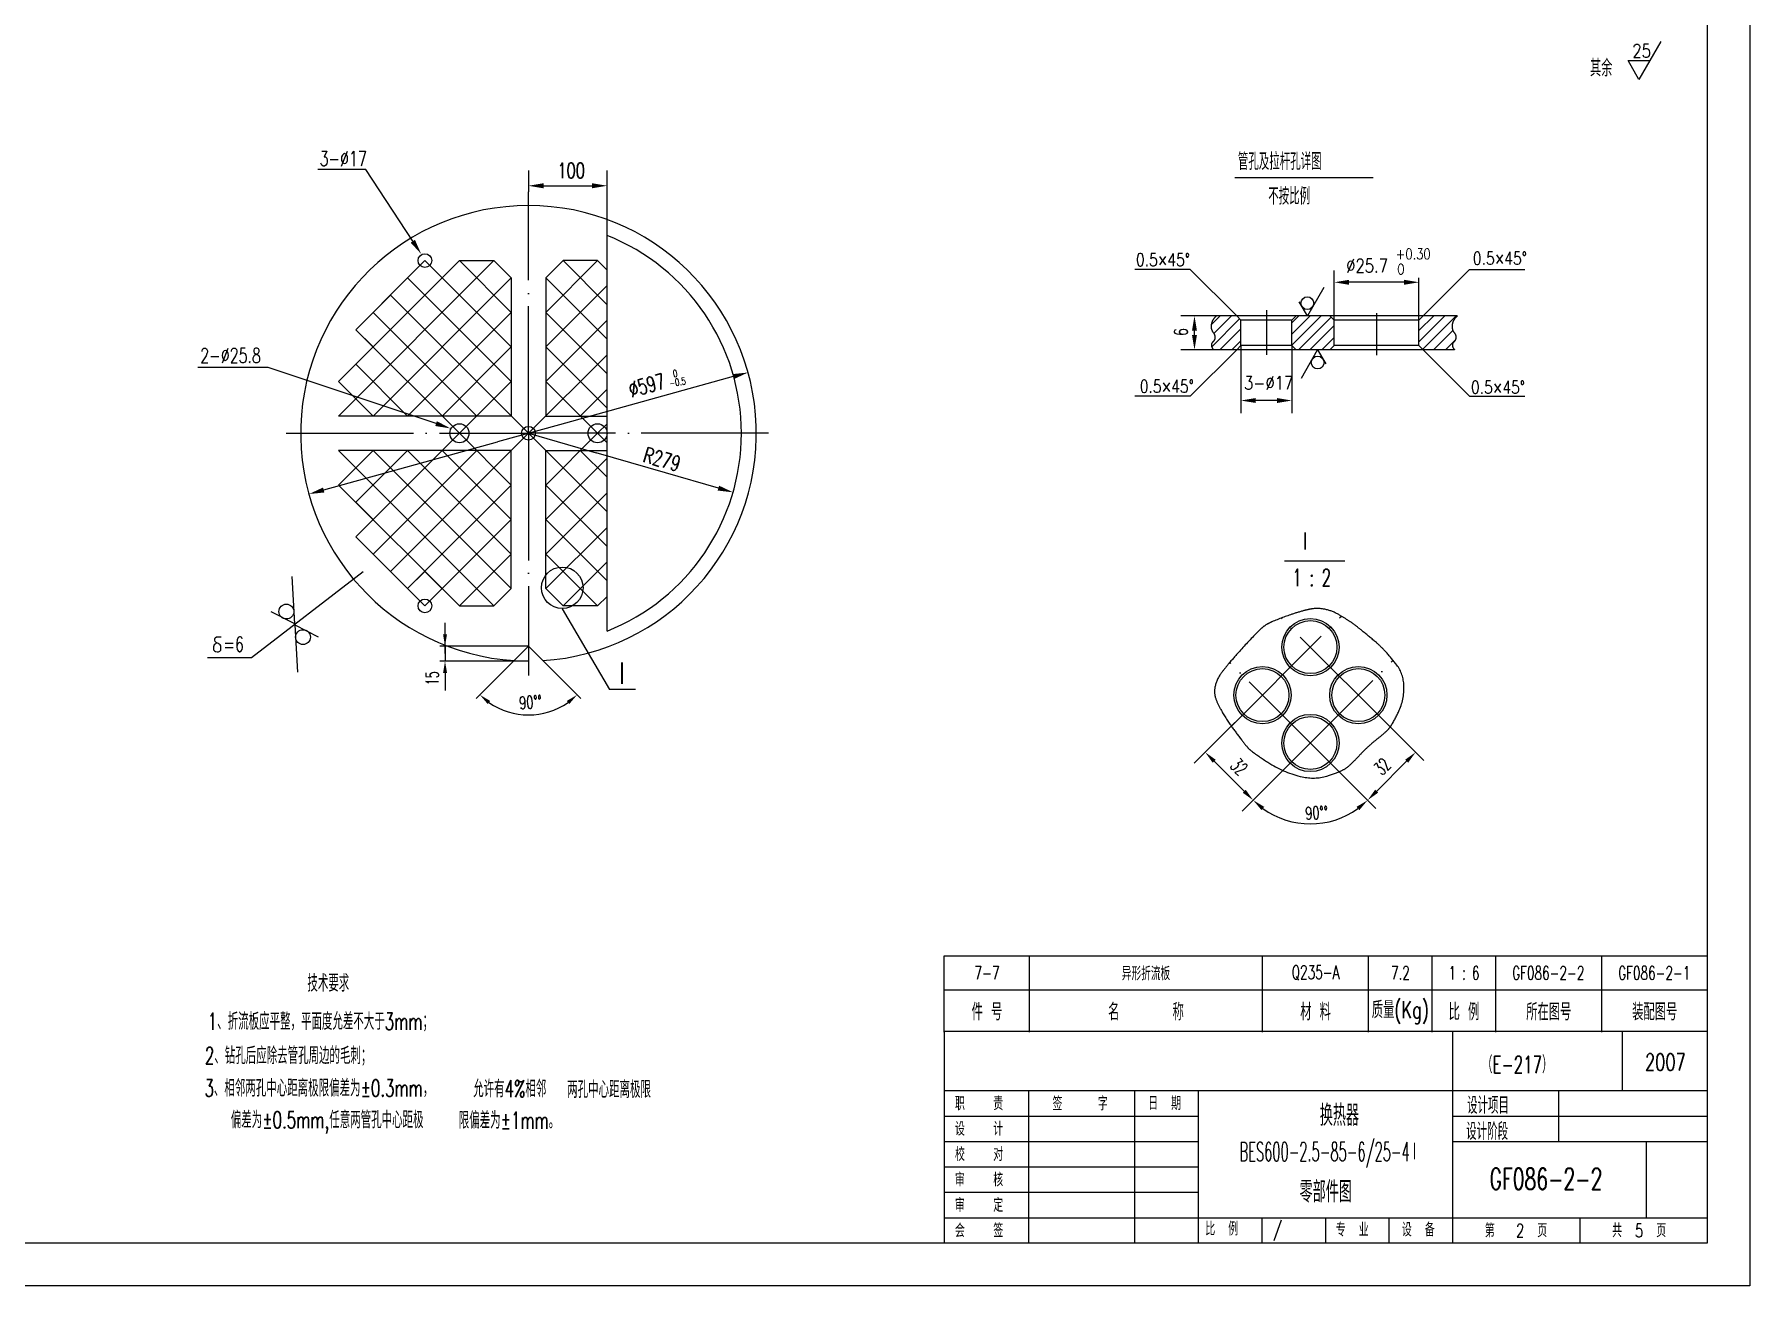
# Model space of a CAD drawing. Extents: x -1174 to 1453, y 137 to 1485.
# Drawn here: x 1030.6 to 1435.2, y 891.1 to 1186.3 of the extents above; entities that cross this region are included whole.
import ezdxf
from ezdxf.enums import TextEntityAlignment as Align

# ---------------------------------------------------------------- set-up
doc = ezdxf.new("R2010")
doc.units = 0
doc.header["$MEASUREMENT"] = 0
doc.linetypes.add('DASHDOT-M', pattern=[36, 30, -3, 0, -3])
doc.linetypes.add('DIVIDE-M', pattern=[39, 30, -3, 0, -3, 0, -3])
doc.layers.get('0').update_dxf_attribs({"linetype": 'CONTINUOUS'})
for name, color, linetype in [('CDR_DWG1', 4, 'CONTINUOUS'), ('CDR_DWG2', 2, 'CONTINUOUS'), ('CDR_DWG3', 1, 'DASHDOT-M'), ('CDR_DWG4', 3, 'DIVIDE-M')]:
    doc.layers.add(name, color=color, linetype=linetype)
doc.styles.add('HZ', font='romans', dxfattribs={"width": 0.7, "bigfont": 'hz'})

msp = doc.modelspace()

# ---------------------------------------------------------------- linework, layer by layer
for p, q in [((1435.2, 1485.07), (1435.2, 891.07)), ((1108.77, 1154.39), (1097.5, 1154.39)), ((1119.88, 1137.5), (1108.77, 1154.39)), ((1147.22, 1149.17), (1147.22, 1154.19)), ((1165.71, 1138.86), (1165.71, 1154.19)), ((1150.73, 1150.59), (1162.37, 1150.59)), ((1102.37, 1104.41), (1130.88, 1132.92)), ((1102.37, 1096.26), (1139.02, 1132.92)), ((1106.44, 1116.63), (1122.73, 1132.92)), ((1143.1, 1112.56), (1122.73, 1132.92)), ((1143.1, 1120.7), (1130.88, 1132.92)), ((1143.1, 1128.85), (1139.02, 1132.92)), ((1151.24, 1120.7), (1163.46, 1132.92)), ((1151.24, 1128.85), (1155.31, 1132.92)), ((1165.71, 1122.52), (1155.31, 1132.92)), ((1165.71, 1130.67), (1163.46, 1132.92)), ((1110.51, 1096.26), (1143.1, 1128.85)), ((1143.1, 1104.41), (1118.66, 1128.85)), ((1165.71, 1114.38), (1151.24, 1128.85)), ((1303.25, 1130.84), (1290.2, 1130.84)), ((1314.2, 1119.89), (1303.25, 1130.84)), ((1337.2, 1118.89), (1337.2, 1130.58)), ((1357.2, 1118.89), (1357.2, 1128.88)), ((1358.2, 1119.89), (1369.14, 1130.84)), ((1369.14, 1130.84), (1382.19, 1130.84)), ((1147.17, 1092.19), (1114.59, 1124.77)), ((1151.24, 1112.56), (1165.71, 1127.02)), ((1353.7, 1127.82), (1340.7, 1127.82)), ((1134.95, 1096.26), (1110.51, 1120.7)), ((1118.66, 1096.26), (1143.1, 1120.7)), ((1165.71, 1106.23), (1151.24, 1120.7)), ((1151.24, 1104.41), (1165.71, 1118.88)), ((1309.41, 1119.89), (1301.05, 1119.89)), ((1310.3, 1119.89), (1308.2, 1117.8)), ((1314.9, 1119.19), (1308.31, 1112.6)), ((1312.95, 1119.89), (1308.83, 1115.77)), ((1315.2, 1116.84), (1310.25, 1111.89)), ((1334.16, 1119.89), (1327.16, 1112.89)), ((1328.86, 1119.89), (1327.2, 1118.24)), ((1331.51, 1119.89), (1327.2, 1115.58)), ((1336.5, 1119.59), (1328.81, 1111.89)), ((1337.2, 1117.63), (1331.46, 1111.89)), ((1363.33, 1119.89), (1357.2, 1113.76)), ((1360.68, 1119.89), (1357.2, 1116.42)), ((1365.98, 1119.89), (1358.09, 1112)), ((1130.88, 1092.19), (1106.44, 1116.63)), ((1304.25, 1115.39), (1304.25, 1116.39)), ((1315.2, 1114.01), (1313.08, 1111.89)), ((1315.2, 1112.89), (1315.2, 1096.92)), ((1327.2, 1112.89), (1327.2, 1096.92)), ((1337.2, 1114.8), (1334.29, 1111.89)), ((1365.19, 1116.45), (1360.63, 1111.89)), ((1365.63, 1114.06), (1363.46, 1111.89)), ((1126.8, 1096.26), (1143.1, 1112.56)), ((1147.17, 1092.19), (1165.71, 1110.73)), ((1165.71, 1098.09), (1151.24, 1112.56)), ((1308.76, 1111.89), (1301.05, 1111.89)), ((1314.2, 1111.89), (1303.25, 1100.95)), ((1358.2, 1111.89), (1369.14, 1100.95)), ((1085.75, 1107.74), (1069.16, 1107.74)), ((1125.37, 1094.47), (1085.75, 1107.74)), ((1118.66, 1096.26), (1106.44, 1108.48)), ((1195.48, 1105.57), (1154.47, 1094.21)), ((1110.51, 1096.26), (1102.37, 1104.41)), ((1130.88, 1092.19), (1143.1, 1104.41)), ((1163.46, 1092.19), (1151.24, 1104.41)), ((1159.39, 1096.26), (1165.71, 1102.59)), ((1303.25, 1100.95), (1290.2, 1100.95)), ((1369.14, 1100.95), (1382.19, 1100.95)), ((1323.7, 1099.92), (1318.7, 1099.92)), ((1154.47, 1094.21), (1139.87, 1090.17)), ((1163.46, 1092.19), (1165.71, 1094.44)), ((1098.86, 1078.81), (1139.87, 1090.17)), ((1130.88, 1092.19), (1106.44, 1067.75)), ((1147.17, 1092.19), (1114.59, 1059.61)), ((1130.88, 1092.19), (1143.1, 1079.97)), ((1147.17, 1092.19), (1165.71, 1073.65)), ((1147.17, 1092.19), (1163.09, 1087.59)), ((1163.46, 1092.19), (1151.24, 1079.97)), ((1163.46, 1092.19), (1165.71, 1089.94)), ((1102.37, 1088.12), (1139.02, 1051.46)), ((1110.51, 1088.12), (1102.37, 1079.97)), ((1118.66, 1088.12), (1106.44, 1075.9)), ((1110.51, 1088.12), (1143.1, 1055.53)), ((1134.95, 1088.12), (1110.51, 1063.68)), ((1118.66, 1088.12), (1143.1, 1063.68)), ((1126.8, 1088.12), (1143.1, 1071.83)), ((1165.71, 1086.3), (1151.24, 1071.83)), ((1159.39, 1088.12), (1165.71, 1081.8)), ((1179.5, 1082.85), (1163.09, 1087.59)), ((1191.96, 1079.25), (1179.5, 1082.85)), ((1102.37, 1079.97), (1130.88, 1051.46)), ((1143.1, 1079.97), (1118.66, 1055.53)), ((1151.24, 1079.97), (1165.71, 1065.5)), ((1165.71, 1078.15), (1151.24, 1063.68)), ((1143.1, 1071.83), (1122.73, 1051.46)), ((1151.24, 1071.83), (1165.71, 1057.36)), ((1165.71, 1070), (1151.24, 1055.53)), ((1106.44, 1067.75), (1122.73, 1051.46)), ((1143.1, 1063.68), (1130.88, 1051.46)), ((1151.24, 1063.68), (1163.46, 1051.46)), ((1165.71, 1061.86), (1155.31, 1051.46)), ((1108.18, 1059.51), (1081.8, 1039.21)), ((1092.02, 1047.24), (1091.41, 1058.39)), ((1143.1, 1055.53), (1139.02, 1051.46)), ((1151.24, 1055.53), (1155.31, 1051.46)), ((1165.71, 1053.71), (1163.46, 1051.46)), ((1092.02, 1047.24), (1086.49, 1050.05)), ((1155.09, 1050.75), (1166.28, 1031.73)), ((1073.17, 1043.76), (1073.3, 1043.95)), ((1073.3, 1043.95), (1073.58, 1044.14)), ((1073.58, 1044.14), (1073.83, 1044.17)), ((1073.83, 1044.17), (1074.66, 1044.17)), ((1092.04, 1046.98), (1092.65, 1035.83)), ((1092.04, 1046.98), (1097.57, 1044.17)), ((1127.48, 1040.2), (1127.48, 1047.45)), ((1072.92, 1042.05), (1072.84, 1041.81)), ((1072.84, 1041.81), (1072.88, 1041.28)), ((1072.88, 1041.28), (1072.91, 1041.11)), ((1072.91, 1041.11), (1073.08, 1040.89)), ((1073.05, 1042.27), (1072.92, 1042.05)), ((1073.28, 1042.46), (1073.05, 1042.27)), ((1073.08, 1040.89), (1073.34, 1040.72)), ((1073.15, 1043.4), (1073.17, 1043.76)), ((1073.28, 1043.08), (1073.15, 1043.4)), ((1073.51, 1042.85), (1073.28, 1043.08)), ((1073.43, 1042.61), (1073.28, 1042.46)), ((1073.34, 1040.72), (1073.71, 1040.6)), ((1073.77, 1042.7), (1073.43, 1042.61)), ((1073.83, 1042.68), (1073.51, 1042.85)), ((1073.71, 1040.6), (1074.09, 1040.63)), ((1074.04, 1042.58), (1073.83, 1042.68)), ((1074.23, 1042.46), (1074.04, 1042.58)), ((1074.09, 1040.63), (1074.39, 1040.75)), ((1074.43, 1042.29), (1074.23, 1042.46)), ((1074.39, 1040.75), (1074.6, 1041.02)), ((1074.6, 1042.05), (1074.43, 1042.29)), ((1074.63, 1041.72), (1074.6, 1042.05)), ((1074.6, 1041.02), (1074.63, 1041.72)), ((1147.17, 1041.94), (1126.23, 1041.94)), ((1127.48, 1041.94), (1127.48, 1038.46)), ((1081.8, 1039.21), (1071.46, 1039.21)), ((1135.57, 1038.46), (1126.23, 1038.46)), ((1143.8, 1038.57), (1134.82, 1029.59)), ((1147.17, 1038.46), (1135.57, 1038.46)), ((1150.54, 1038.57), (1159.51, 1029.59)), ((1127.48, 1035.66), (1127.48, 1031.54)), ((1172.42, 1031.73), (1166.28, 1031.73)), ((1313.79, 1023.94), (1304.19, 1014.33)), ((1349.68, 1023.65), (1358.37, 1014.96)), ((1315.98, 1007.73), (1308.91, 1014.81)), ((1325.11, 1012.62), (1315.5, 1003.02)), ((1338.36, 1012.34), (1347.05, 1003.65)), ((1347.22, 1007.75), (1354.29, 1014.82)), ((1245.21, 960.88), (1425.31, 960.88)), ((1245.2, 951.1), (1425.2, 951.1)), ((1405.19, 937.1), (1405.19, 951.1)), ((1245.19, 937.1), (1425.19, 937.1)), ((1265.19, 901.1), (1265.19, 937.1)), ((1290.19, 901.1), (1290.19, 937.1)), ((1305.19, 901.1), (1305.19, 937.1)), ((1390.19, 925.1), (1390.19, 937.1)), ((1390.19, 925.1), (1390.19, 937.1)), ((1245.19, 931.1), (1305.19, 931.1)), ((1365.19, 931.1), (1425.19, 931.1)), ((1245.19, 925.1), (1305.19, 925.1)), ((1365.19, 925.1), (1425.19, 925.1)), ((1410.82, 925.1), (1410.82, 907.1)), ((1245.19, 919.1), (1305.19, 919.1)), ((1245.19, 913.1), (1305.19, 913.1)), ((1245.19, 907.1), (1425.19, 907.1)), ((1320.19, 901.1), (1320.19, 907.1)), ((1335.19, 901.1), (1335.19, 907.1)), ((1350.19, 901.1), (1350.19, 907.1)), ((1395.19, 901.1), (1395.19, 907.1)), ((1435.2, 891.07), (594.2, 891.07))]:
    msp.add_line(p, q)
for points in [[(1414.23, 1184.59), (1409.08, 1175.67), (1406.51, 1180.13), (1411.66, 1180.13)], [(1334.72, 1126.56), (1330.87, 1119.89), (1328.95, 1123.23)], [(1329.45, 1105.23), (1333.3, 1111.89), (1335.22, 1108.56)]]:
    msp.add_lwpolyline(points)
for centre, radius in [((1330.87, 1122.89), 1.5), ((1333.3, 1108.89), 1.5), ((1155.13, 1055.74), 4.9), ((1090.07, 1050.13), 1.75), ((1093.99, 1044.09), 1.75)]:
    msp.add_circle(centre, radius)
for centre, radius, start, end in [((1147.17, 1041.94), 16.21, 234.91, 305.09), ((1331.59, 1019.11), 19.08, 234.0169, 305.9831)]:
    msp.add_arc(centre, radius, start, end)
for points in [[(1150.73, 1149.99), (1150.73, 1151.19), (1147.13, 1150.59)], [(1162.12, 1149.99), (1162.12, 1151.19), (1165.72, 1150.59)], [(1120.39, 1137.83), (1119.38, 1137.17), (1121.86, 1134.49)], [(1340.7, 1128.4), (1340.7, 1127.23), (1337.2, 1127.82)], [(1353.7, 1128.4), (1353.7, 1127.23), (1357.2, 1127.82)], [(1303.66, 1116.39), (1304.83, 1116.39), (1304.25, 1119.89)], [(1303.66, 1115.39), (1304.83, 1115.39), (1304.25, 1111.89)], [(1195.32, 1106.15), (1195.64, 1104.99), (1198.95, 1106.53)], [(1318.7, 1100.5), (1318.7, 1099.34), (1315.2, 1099.92)], [(1323.7, 1100.5), (1323.7, 1099.34), (1327.2, 1099.92)], [(1125.56, 1095.04), (1125.18, 1093.91), (1128.79, 1093.33)], [(1098.7, 1079.39), (1099.02, 1078.23), (1095.39, 1077.85)], [(1192.12, 1079.83), (1191.79, 1078.68), (1195.42, 1078.26)], [(1127.02, 1044.74), (1127.95, 1044.74), (1127.48, 1041.94)], [(1127.02, 1035.66), (1127.95, 1035.66), (1127.48, 1038.46)], [(1137.55, 1028.32), (1138.15, 1029.03), (1135.71, 1030.47)], [(1156.19, 1029.03), (1156.79, 1028.32), (1158.63, 1030.47)], [(1309.26, 1015.16), (1308.55, 1014.45), (1306.78, 1016.93)], [(1353.94, 1015.17), (1354.64, 1014.47), (1356.41, 1016.94)], [(1316.33, 1008.09), (1315.62, 1007.38), (1318.1, 1005.61)], [(1346.86, 1008.1), (1347.57, 1007.4), (1345.1, 1005.63)], [(1320.05, 1003.28), (1320.7, 1004.05), (1318.1, 1005.61)], [(1342.48, 1004.05), (1343.13, 1003.28), (1345.08, 1005.61)]]:
    msp.add_solid(points)
at = {"layer": 'CDR_DWG1'}
for p, q in [((1425.2, 1475.07), (1425.2, 901.07)), ((1165.71, 1045.52), (1165.71, 1138.86)), ((1314.65, 1119.89), (1309.41, 1119.89)), ((1315.2, 1118.89), (1314.2, 1119.89)), ((1327.74, 1119.89), (1314.65, 1119.89)), ((1327.2, 1118.89), (1315.2, 1118.89)), ((1315.2, 1112.89), (1315.2, 1118.89)), ((1327.2, 1118.89), (1328.2, 1119.89)), ((1327.2, 1112.89), (1327.2, 1118.89)), ((1336.65, 1119.89), (1327.74, 1119.89)), ((1337.2, 1118.89), (1336.2, 1119.89)), ((1357.74, 1119.89), (1336.65, 1119.89)), ((1337.2, 1112.89), (1337.2, 1118.89)), ((1357.2, 1118.89), (1337.2, 1118.89)), ((1357.2, 1118.89), (1358.2, 1119.89)), ((1357.2, 1112.89), (1357.2, 1118.89)), ((1366.24, 1119.89), (1357.74, 1119.89)), ((1315.2, 1112.89), (1314.2, 1111.89)), ((1327.2, 1112.89), (1315.2, 1112.89)), ((1327.2, 1112.89), (1328.2, 1111.89)), ((1337.2, 1112.89), (1336.2, 1111.89)), ((1357.2, 1112.89), (1337.2, 1112.89)), ((1357.2, 1112.89), (1358.2, 1111.89)), ((1365.59, 1111.89), (1308.76, 1111.89)), ((1147.17, 1041.94), (1143.8, 1038.57)), ((1147.17, 1041.94), (1150.54, 1038.57)), ((1245.21, 968.88), (1425.31, 968.88)), ((1245.21, 950.88), (1245.21, 968.88)), ((1265.31, 950.88), (1265.31, 968.88)), ((1320.31, 950.88), (1320.31, 968.88)), ((1345.31, 950.88), (1345.31, 968.88)), ((1360.31, 950.88), (1360.31, 968.88)), ((1375.31, 950.88), (1375.31, 968.88)), ((1400.31, 950.88), (1400.31, 968.88)), ((1245.2, 951.1), (1425.2, 951.1)), ((1245.2, 951.1), (1245.2, 901.07)), ((1365.19, 901.1), (1365.19, 951.1)), ((1365.19, 901.1), (1365.19, 951.1)), ((1425.2, 901.07), (619.2, 901.07))]:
    msp.add_line(p, q, dxfattribs=at)
for points in [[(1143.1, 1096.26), (1102.37, 1096.26), (1106.44, 1100.34), (1102.37, 1104.41), (1110.51, 1112.56), (1106.44, 1116.63), (1118.66, 1128.85), (1122.73, 1124.77), (1130.88, 1132.92), (1139.02, 1132.92), (1143.1, 1128.85), (1143.1, 1096.26)], [(1165.71, 1130.67), (1163.46, 1132.92), (1155.31, 1132.92), (1151.24, 1128.85), (1151.24, 1096.26)], [(1151.24, 1096.26), (1165.71, 1096.26)], [(1143.1, 1088.12), (1102.37, 1088.12), (1106.44, 1084.05), (1102.37, 1079.97), (1110.51, 1071.83), (1106.44, 1067.75), (1118.66, 1055.53), (1122.73, 1059.61), (1130.88, 1051.46), (1139.02, 1051.46), (1143.1, 1055.53), (1143.1, 1088.12)], [(1165.71, 1053.71), (1163.46, 1051.46), (1155.31, 1051.46), (1151.24, 1055.53), (1151.24, 1088.12)], [(1151.24, 1088.12), (1165.71, 1088.12)]]:
    msp.add_lwpolyline(points, dxfattribs=at)
for centre, radius in [((1122.73, 1132.92), 1.62), ((1130.88, 1092.19), 2.25), ((1147.17, 1092.19), 1.62), ((1163.46, 1092.19), 2.25), ((1122.73, 1051.46), 1.62), ((1331.59, 1041.73), 6.75), ((1331.59, 1041.73), 6.25), ((1320.28, 1030.42), 6.75), ((1320.28, 1030.42), 6.25), ((1342.9, 1030.42), 6.75), ((1342.9, 1030.42), 6.25), ((1331.59, 1019.11), 6.75), ((1331.59, 1019.11), 6.25)]:
    msp.add_circle(centre, radius, dxfattribs=at)
for radius, start, end in [(53.73, 273.5953, 266.4047), (50.22, 291.6669, 68.3331)]:
    msp.add_arc((1147.17, 1092.19), radius, start, end, dxfattribs=at)
at = {"layer": 'CDR_DWG2'}
for p, q in [((1313.78, 1152.58), (1346.4, 1152.58)), ((1325.5, 1062.12), (1339.74, 1062.12))]:
    msp.add_line(p, q, dxfattribs=at)
at = {"layer": 'CDR_DWG3', "linetype": 'DASHDOT-M'}
for p, q in [((1147.17, 1092.19), (1147.17, 1149.17)), ((1321.2, 1121.27), (1321.2, 1110.72)), ((1347.2, 1120.53), (1347.2, 1110.63)), ((1090.05, 1092.19), (1147.17, 1092.19)), ((1147.17, 1092.19), (1147.17, 1035.07)), ((1203.77, 1092.19), (1147.17, 1092.19)), ((1312.95, 1023.09), (1338.9, 1049.04)), ((1350.42, 1022.9), (1324.73, 1048.59)), ((1338.36, 1012.34), (1312.57, 1038.13)), ((1325.11, 1012.62), (1351.1, 1038.62))]:
    msp.add_line(p, q, dxfattribs=at)
at = {"layer": 'CDR_DWG4', "linetype": 'DIVIDE-M'}
for points in [[(1309.41, 1119.89, 0.09287), (1308.49, 1118.7, 0.107934), (1308.17, 1117.44, 0.198032), (1308.74, 1115.88, -0.243275), (1309.1, 1114.54, -0.177796), (1308.62, 1113.77, 0.2131), (1308.25, 1113.1, 0.1198), (1308.35, 1112.49, 0.101396), (1308.76, 1111.89)], [(1366.24, 1119.89, 0.09287), (1365.32, 1118.7, 0.107934), (1365, 1117.44, 0.198032), (1365.57, 1115.88, -0.243275), (1365.93, 1114.54, -0.177796), (1365.45, 1113.77, 0.2131), (1365.08, 1113.1, 0.1198), (1365.18, 1112.49, 0.101396), (1365.59, 1111.89)]]:
    msp.add_lwpolyline(points, format="xyb", dxfattribs=at)
msp.add_lwpolyline([(1312.95, 1023.09, -0.023977), (1310.45, 1027, -0.041569), (1309.31, 1029.42, -0.136871), (1309.08, 1032.27, -0.111271), (1310.47, 1035.46, -0.01502), (1312.21, 1037.69, -0.010523), (1314.85, 1040.74, -0.009998), (1319.33, 1045.5, -0.037701), (1320.64, 1046.65, -0.059647), (1322.22, 1047.57, -0.020375), (1327.2, 1049.48, -0.017092), (1330.27, 1050.4, -0.029449), (1332.09, 1050.77, -0.087448), (1335.01, 1050.66, -0.076351), (1338.14, 1049.48, -0.014588), (1340.42, 1048.1, -0.01865), (1342.12, 1046.91, -0.009886), (1343.86, 1045.54, -0.005092), (1347.14, 1042.79, -0.029478), (1349.18, 1040.83, -0.020788), (1351.77, 1037.78, -0.149114), (1353.63, 1032.96, -0.123357), (1352.55, 1026.85, -0.031047), (1350.7, 1023.32, -0.070606), (1349.59, 1021.96, -0.019019), (1347.42, 1020.12, 0.018662), (1345.21, 1018.23, 0.020772), (1343.06, 1016.09, -0.020092), (1340.84, 1013.86, -0.075492), (1339.03, 1012.64, -0.042645), (1335.43, 1011.29, -0.12342), (1329.66, 1011.13, -0.085917), (1322.05, 1014.25, -0.018798), (1317.91, 1017.07, -0.055143), (1316.65, 1018.23, -0.015916), (1315.3, 1019.9, -0.008606)], format="xyb", close=True, dxfattribs=at)

# ---------------------------------------------------------------- texts
at = {"style": 'HZ'}
for s, height, width, p in [('25', 3.2, 0.8, (1407.52, 1180.83)), ('其余', 4, 0.7, (1397.51, 1176.38)), ('3-%%C17', 3.5, 0.7, (1097.9, 1155.25)), ('100', 3.6, 0.7, (1153.99, 1152.39)), ('0.5×45%%D', 3, 0.8, (1290.44, 1131.64)), ('%%C25.7', 3.2, 0.8, (1340.03, 1130.15)), ('+0.30', 2.5, 0.8, (1351.74, 1133.25)), ('0.5×45%%D', 3, 0.8, (1369.91, 1131.98)), ('0', 2.5, 0.8, (1352.07, 1129.66)), ('2-%%C25.8', 3.5, 0.7, (1069.76, 1108.81)), ('0.5×45%%D', 3, 0.8, (1291.34, 1101.78)), ('3-%%c17', 3.2, 0.8, (1315.94, 1102.49)), ('0.5×45%%D', 3, 0.8, (1369.46, 1101.56)), ('=6', 3.5, 0.7, (1075.22, 1040.66)), ('技术要求', 4, 0.65, (1095.01, 960.45)), ('1、折流板应平整，平面度允差不大于3mm；', 4, 0.65, (1071.52, 951.43)), ('2、钻孔后应除去管孔周边的毛刺；', 4, 0.65, (1070.84, 943.36)), ('（E-217）', 4, 0.65, (1372.06, 941.23)), ('2007', 4, 0.7, (1410.51, 941.83)), ('3、相邻两孔中心距离极限偏差为%%P0.3mm，', 4, 0.65, (1070.74, 935.69)), ('允许有4%%%相邻', 4, 0.65, (1134.12, 935.53)), ('两孔中心距离极限', 4, 0.65, (1156.28, 935.37)), ('职    责', 3.2, 0.7, (1247.75, 932.48)), ('签     字', 3.2, 0.7, (1270.76, 932.43)), ('日  期', 3.2, 0.7, (1293.31, 932.52)), ('设计项目', 4, 0.65, (1368.54, 931.62)), ('  偏差为%%p0.5mm,任意两管孔中心距极', 4, 0.65, (1073.38, 928.2)), ('限偏差为%%p1mm。', 4, 0.65, (1130.71, 928.09)), ('设    计', 3.2, 0.7, (1247.75, 926.48)), ('设计阶段', 4, 0.65, (1368.33, 925.47)), ('校    对', 3.2, 0.7, (1247.75, 920.48)), ('GF086-2-2', 5, 0.65, (1373.86, 913.77)), ('审    核', 3.2, 0.7, (1247.75, 914.48)), ('审    定', 3.2, 0.7, (1247.75, 908.48)), ('比  例', 3.2, 0.7, (1306.78, 902.9)), ('/', 3.2, 0.7, (1322.74, 902.72)), ('会    签', 3.2, 0.7, (1247.75, 902.48)), ('专  业', 3.2, 0.7, (1337.56, 902.7)), ('设  备', 3.2, 0.7, (1353.14, 902.69)), ('第   2  页', 3.2, 0.7, (1372.73, 902.49)), ('共  5  页', 3.2, 0.7, (1402.73, 902.49))]:
    msp.add_text(s, height=height, dxfattribs=dict(at, width=width)).set_placement(p)
for s, height, rotation, width, p in [('6', 3.2, 90, 0.6, (1302.65, 1115.25)), ('%%C597', 3.6, 15.2473, 0.7, (1171.4, 1100.64)), ('-0.5', 1.7, 9.2531, 0.7, (1180.57, 1103.13)), ('0', 1.7, 9.2531, 0.7, (1181.41, 1105.39)), ('R279', 3.6, 344.2409, 0.7, (1173.98, 1085.49)), ('15', 3, 90, 0.65, (1125.98, 1032.71)), ('90%%d%%d', 3, 3.5158, 0.65, (1145.08, 1027.07)), ('32', 3.2, 315, 0.6, (1312.44, 1013.53)), ('32', 3.2, 45, 0.6, (1348.49, 1011.28)), ('90%%d%%d', 3, 2.8422, 0.65, (1330.47, 1001))]:
    msp.add_text(s, height=height, rotation=rotation, dxfattribs=dict(at, width=width)).set_placement(p)
at = {"style": 'HZ', "width": 0.7}
msp.add_text('I', height=5, dxfattribs=at).set_placement((1169.22, 1033.1), align=Align.CENTER)
at = {"style": 'HZ'}
for s, height, width, p in [('7-7', 3.2, 0.65, (1255.31, 964.88)), ('异形折流板', 3.2, 0.65, (1292.81, 964.88)), ('Q235-A', 3.2, 0.65, (1332.81, 964.88)), ('7.2', 3.2, 0.65, (1352.81, 964.88)), ('1 : 6', 3.2, 0.65, (1367.81, 964.88)), ('GF086-2-2', 3.2, 0.65, (1387.7, 964.88)), ('GF086-2-1', 3.2, 0.65, (1412.7, 964.88)), ('质量(Kg)', 4, 0.7, (1352.81, 955.88)), ('件 号', 4, 0.7, (1255.31, 955.88)), ('名      称', 4, 0.7, (1292.81, 955.88)), ('材 料', 4, 0.7, (1332.81, 955.88)), ('比 例', 4, 0.7, (1367.81, 955.88)), ('所在图号', 4, 0.7, (1387.81, 955.88)), ('装配图号', 4, 0.7, (1412.81, 955.88)), ('换热器', 5, 0.65, (1338.43, 931.53)), ('BES600-2.5-85-6/25-4Ⅰ', 4.5, 0.5, (1336.08, 922.38)), ('零部件图', 5, 0.65, (1335.2, 913.47))]:
    msp.add_text(s, height=height, dxfattribs=dict(at, width=width)).set_placement(p, align=Align.MIDDLE)
at = {"layer": 'CDR_DWG2', "style": 'HZ', "width": 0.65}
for s, p in [('管孔及拉杆孔详图', (1314.48, 1154.32)), ('不按比例', (1321.64, 1146.15)), ('I', (1329.9, 1064.76)), ('1 : 2', (1327.32, 1056.13))]:
    msp.add_text(s, height=4, dxfattribs=at).set_placement(p)

doc.saveas('drawing.dxf')
